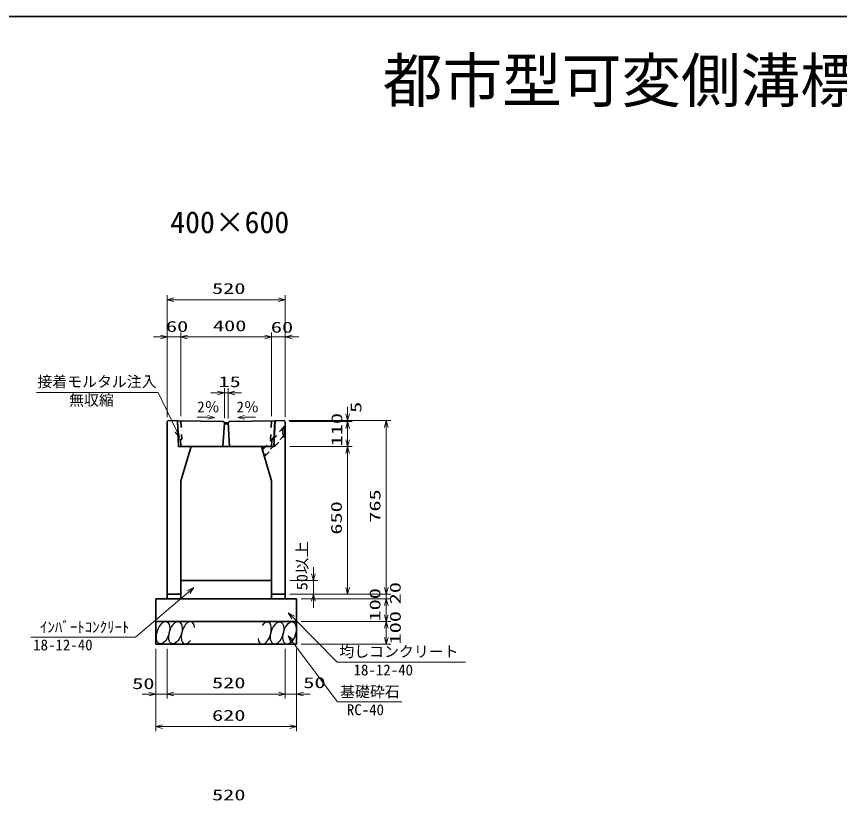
# Model space of a CAD drawing. Units: millimetres on the paper. Extents: x 15 to 1218, y 8 to 859.
# Drawn here: x 489.5 to 670.6, y 685.9 to 858.6 of the extents above; entities that cross this region are included whole.
import ezdxf
from ezdxf.enums import TextEntityAlignment as Align

# ---------------------------------------------------------------- set-up
doc = ezdxf.new("R2010")
doc.units = ezdxf.units.MM
doc.linetypes.add('USER3', pattern=[3, 1.5, -1.5])
for name, color, linetype, lineweight in [('D-STR-DIM（寸法）', 7, 'Continuous', 13), ('D-STR-HTXT(均しCON-旗)', 7, 'Continuous', 13), ('D-STR-HTXT(基礎砕石-旗)', 7, 'Continuous', 13), ('D-STR-HTXT（旗上げ）', 7, 'Continuous', 13), ('D-STR-STRF(グリ)', 7, 'Continuous', 25), ('D-STR（構造物）', 1, 'Continuous', 35)]:
    doc.layers.add(name, color=color, linetype=linetype, lineweight=lineweight)
doc.layers.add('D-STR-TXT(文字)', color=7, linetype='Continuous')
doc.styles.add('ＭＳ ゴシック', font='')
doc.styles.get('ＭＳ ゴシック').set_extended_font_data('MS Gothic')

# ---------------------------------------------------------------- blocks, each defined once
blk = doc.blocks.new('_Open30')
at = {"color": 7, "linetype": 'Continuous', "lineweight": 13}
for p, q in [((-1, 0.2679), (0, 0)), ((0, 0), (-1, -0.2679)), ((0, 0), (-1, 0))]:
    blk.add_line(p, q, dxfattribs=at)

msp = doc.modelspace()

# ---------------------------------------------------------------- linework, layer by layer
at = {"layer": 'D-STR-DIM（寸法）'}
for p, q in [((522.63, 789.004), (522.63, 797.212)), ((548.63, 789.004), (548.63, 797.212)), ((524.13, 796.212), (547.13, 796.212)), ((521.13, 788.004), (519.63, 788.004)), ((522.63, 770.351), (522.63, 789.004)), ((522.63, 788.004), (525.63, 788.004)), ((525.63, 770.541), (525.63, 789.004)), ((525.63, 770.541), (525.63, 789.004)), ((527.13, 788.004), (528.63, 788.004)), ((527.13, 788.004), (544.13, 788.004)), ((544.13, 788.004), (542.63, 788.004)), ((545.63, 770.541), (545.63, 789.004)), ((545.63, 770.541), (545.63, 789.004)), ((545.63, 788.004), (548.63, 788.004)), ((548.63, 770.348), (548.63, 789.004)), ((550.13, 788.004), (551.63, 788.004)), ((533.737, 775.691), (532.237, 775.691)), ((535.237, 770.097), (535.237, 776.691)), ((535.237, 775.691), (536.028, 775.691)), ((536.028, 770.082), (536.028, 776.691)), ((537.528, 775.691), (539.028, 775.691)), ((562.335, 771.096), (562.335, 772.596)), ((529.244, 770.374), (531.606, 770.327)), ((542.044, 770.357), (539.683, 770.309)), ((549.38, 769.596), (563.335, 769.596)), ((549.38, 769.596), (571.833, 769.596)), ((549.576, 769.353), (563.335, 769.353)), ((549.628, 769.353), (563.335, 769.353)), ((562.335, 769.353), (562.335, 769.596)), ((570.833, 732.848), (570.833, 768.096)), ((562.335, 765.348), (562.335, 767.853)), ((562.335, 767.853), (562.335, 766.353)), ((549.63, 763.848), (563.335, 763.848)), ((549.63, 763.848), (563.335, 763.848)), ((562.335, 732.848), (562.335, 762.348)), ((554.819, 735.848), (554.819, 737.348)), ((549.63, 734.348), (555.819, 734.348)), ((554.819, 731.348), (554.819, 734.348)), ((570.833, 732.848), (570.833, 734.348)), ((549.63, 731.348), (571.833, 731.348)), ((549.63, 731.348), (563.335, 731.348)), ((549.63, 731.348), (571.833, 731.348)), ((549.63, 731.348), (555.819, 731.348)), ((552.13, 730.348), (571.833, 730.348)), ((552.13, 730.348), (571.833, 730.348)), ((570.833, 730.348), (570.833, 731.348)), ((554.819, 729.848), (554.819, 728.348)), ((570.833, 726.848), (570.833, 728.848)), ((570.833, 728.848), (570.833, 727.348)), ((552.13, 725.348), (571.833, 725.348)), ((552.13, 725.348), (571.833, 725.348)), ((570.833, 721.848), (570.833, 723.848)), ((520.13, 719.348), (520.13, 708.381)), ((522.63, 719.348), (522.63, 708.381)), ((522.63, 719.348), (522.63, 708.381)), ((548.63, 719.348), (548.63, 708.381)), ((551.13, 719.348), (551.13, 708.381)), ((552.13, 720.348), (571.833, 720.348)), ((520.13, 718.348), (520.13, 701.223)), ((548.63, 718.348), (548.63, 708.381)), ((551.13, 718.348), (551.13, 701.223)), ((518.63, 709.381), (517.13, 709.381)), ((520.13, 709.381), (522.63, 709.381)), ((524.13, 709.381), (547.13, 709.381)), ((524.13, 709.381), (525.63, 709.381)), ((547.13, 709.381), (545.63, 709.381)), ((548.63, 709.381), (551.13, 709.381)), ((552.63, 709.381), (554.13, 709.381)), ((521.63, 702.223), (549.63, 702.223))]:
    msp.add_line(p, q, dxfattribs=at)
at = {"layer": 'D-STR-HTXT(均しCON-旗)'}
for points in [[(492.638, 721.917), (515.672, 721.917), (527.329, 731.828)], [(588.278, 716.4), (560.071, 716.4), (550.348, 726.217)]]:
    msp.add_lwpolyline(points, dxfattribs=at)
at = {"layer": 'D-STR-HTXT(基礎砕石-旗)'}
msp.add_lwpolyline([(574.252, 707.651), (560.148, 707.651), (550.145, 720.977)], dxfattribs=at)
at = {"layer": 'D-STR-HTXT（旗上げ）'}
msp.add_lwpolyline([(493.911, 775.737), (520.632, 775.737), (524.725, 767.227)], dxfattribs=at)
at = {"layer": 'D-STR-STRF(グリ)'}
for centre, major_axis in [((521.725, 722.871), (0.79, 2.421)), ((524.446, 722.871), (0.79, 2.421)), ((546.835, 722.79), (-0.771, -2.427)), ((549.556, 722.812), (-0.771, -2.427))]:
    msp.add_ellipse(centre, major_axis=major_axis, ratio=0.5139, dxfattribs=at)
for centre, major_axis in [((527.187, 722.871), (0.79, 2.421)), ((544.094, 722.769), (-0.771, -2.427))]:
    msp.add_ellipse(centre, major_axis=major_axis, ratio=0.5139, start_param=5.3575563, end_param=10.3750652, dxfattribs=at)
at = {"layer": 'D-STR（構造物）', "color": 2}
msp.add_line((15.054, 858.575), (1218.397, 858.575), dxfattribs=at)
at = {"layer": 'D-STR（構造物）'}
for p, q in [((522.88, 769.596), (522.63, 769.351)), ((522.63, 769.351), (522.63, 731.348)), ((524.88, 769.556), (522.88, 769.596)), ((525.13, 763.848), (524.88, 769.556)), ((524.923, 769.39), (525.08, 769.552)), ((525.123, 765.469), (524.923, 769.39)), ((525.08, 769.552), (535.005, 769.353)), ((535.236, 769.099), (534.88, 763.855)), ((535.005, 769.353), (535.236, 769.099)), ((535.236, 769.099), (536.025, 769.099)), ((535.236, 769.099), (535.303, 768.849)), ((535.303, 768.849), (535.958, 768.849)), ((536.025, 769.099), (535.958, 768.849)), ((536.025, 769.099), (536.255, 769.353)), ((536.025, 769.099), (536.38, 763.855)), ((546.18, 769.552), (536.255, 769.353)), ((546.13, 763.848), (546.38, 769.556)), ((546.337, 769.391), (546.143, 765.47)), ((546.18, 769.552), (546.337, 769.391)), ((546.38, 769.556), (548.38, 769.596)), ((548.38, 769.596), (548.63, 769.351)), ((548.63, 769.348), (548.63, 731.348)), ((525.575, 765.348), (525.123, 765.469)), ((525.655, 763.848), (525.579, 765.348)), ((545.682, 765.348), (545.605, 763.848)), ((545.686, 765.348), (546.143, 765.47)), ((546.13, 763.848), (525.13, 763.848)), ((525.18, 763.848), (546.08, 763.848)), ((525.63, 756.348), (527.88, 763.848)), ((545.63, 756.348), (543.38, 763.848)), ((525.63, 756.348), (525.63, 731.348)), ((545.63, 756.348), (545.63, 731.348)), ((525.63, 734.348), (545.63, 734.348)), ((520.13, 730.348), (551.13, 730.348)), ((520.13, 730.348), (520.13, 720.348)), ((522.63, 731.348), (525.63, 731.348)), ((522.63, 731.348), (522.63, 730.348)), ((525.63, 731.348), (525.63, 730.348)), ((548.63, 731.348), (545.63, 731.348)), ((545.63, 731.348), (545.63, 730.348)), ((548.63, 731.348), (548.63, 730.348)), ((551.13, 730.348), (551.13, 720.348)), ((520.13, 725.348), (551.13, 725.348)), ((520.13, 720.348), (551.13, 720.348))]:
    msp.add_line(p, q, dxfattribs=at)
at = {"layer": 'D-STR（構造物）', "linetype": 'USER3'}
for p, q in [((525.667, 769.54), (525.874, 765.47)), ((548.38, 768.253), (543.517, 763.39)), ((543.598, 763.121), (548.555, 768.079)), ((545.593, 769.54), (545.391, 765.47)), ((548.555, 768.079), (548.308, 768.326)), ((548.555, 766.148), (548.555, 768.079)), ((548.555, 766.493), (543.964, 761.902)), ((548.055, 766.493), (548.055, 767.579)), ((548.555, 766.493), (548.055, 766.493)), ((525.874, 765.47), (525.579, 765.348)), ((544.038, 761.656), (548.555, 766.173)), ((545.391, 765.47), (545.686, 765.348)), ((548.308, 765.901), (548.555, 766.148))]:
    msp.add_line(p, q, dxfattribs=at)

# ---------------------------------------------------------------- block references
at = {"layer": 'D-STR-DIM（寸法）', "xscale": 1.5, "yscale": 1.5}
for p, rotation in [((522.63, 796.212), 180), ((525.63, 788.004), 180), ((525.63, 788.004), 180), ((548.63, 788.004), 180), ((536.028, 775.691), 180), ((533.105, 770.297), 358.85424), ((538.183, 770.279), 181.14576), ((562.335, 769.596), 270), ((562.335, 769.353), 90), ((562.335, 769.353), 90), ((570.833, 769.596), 90), ((562.335, 763.848), 270), ((562.335, 763.848), 90), ((554.819, 734.348), 270), ((562.335, 731.348), 270), ((570.833, 731.348), 270), ((570.833, 731.348), 270), ((554.819, 731.348), 90), ((570.833, 730.348), 90), ((570.833, 730.348), 90), ((570.833, 725.348), 270), ((570.833, 725.348), 90), ((570.833, 720.348), 270), ((522.63, 709.381), 180), ((522.63, 709.381), 180), ((551.13, 709.381), 180), ((520.13, 702.223), 180)]:
    msp.add_blockref('_Open30', p, dxfattribs=dict(at, rotation=rotation))
for p in [(548.63, 796.212), (522.63, 788.004), (545.63, 788.004), (545.63, 788.004), (535.237, 775.691), (520.13, 709.381), (548.63, 709.381), (548.63, 709.381), (551.13, 702.223)]:
    msp.add_blockref('_Open30', p, dxfattribs=at)
at = {"layer": 'D-STR-HTXT(均しCON-旗)', "xscale": 1.5, "yscale": 1.5}
for p, rotation in [((528.472, 732.8), 40.37163), ((549.292, 727.283), 134.72505)]:
    msp.add_blockref('_Open30', p, dxfattribs=dict(at, rotation=rotation))
at = {"layer": 'D-STR-HTXT(基礎砕石-旗)', "xscale": 1.5, "yscale": 1.5, "rotation": 126.89552}
msp.add_blockref('_Open30', (549.244, 722.176), dxfattribs=at)
at = {"layer": 'D-STR-HTXT（旗上げ）', "xscale": 1.5, "yscale": 1.5, "rotation": 295.69073}
msp.add_blockref('_Open30', (525.376, 765.875), dxfattribs=at)

# ---------------------------------------------------------------- texts
at = {"layer": 'D-STR-DIM（寸法）', "style": 'ＭＳ ゴシック', "width": 1.5}
for s, p in [('520', (532.505, 796.749)), ('400', (532.714, 788.541)), ('60', (522.366, 788.397)), ('60', (545.45, 788.227)), ('15', (533.919, 776.229)), ('50', (514.933, 709.748)), ('520', (532.505, 709.918)), ('50', (552.582, 709.955)), ('620', (532.505, 702.761)), ('520', (532.505, 685.241))]:
    msp.add_text(s, height=2.405, dxfattribs=at).set_placement(p, align=Align.BOTTOM_LEFT)
at = {"layer": 'D-STR-DIM（寸法）', "style": 'ＭＳ ゴシック'}
for rotation, p in [(0.01, (529.252, 770.672)), (359.99, (537.899, 770.669))]:
    msp.add_text('2％', height=2.405, rotation=rotation, dxfattribs=at).set_placement(p, align=Align.BOTTOM_LEFT)
for s, width, p in [('5', 1.5, (566.099, 771.282)), ('110', 1.5, (561.891, 763.905)), ('765', 1.5, (570.296, 747.092)), ('650', 1.5, (561.798, 744.473)), ('50以上', 1.1, (554.238, 732.211)), ('20', 1.5, (574.748, 729.129)), ('100', 1.5, (570.296, 725.348)), ('100', 1.5, (574.768, 720.293))]:
    msp.add_text(s, height=2.405, rotation=90, dxfattribs=dict(at, width=width)).set_placement(p, align=Align.BOTTOM_LEFT)
at = {"layer": 'D-STR-HTXT(均しCON-旗)', "style": 'ＭＳ ゴシック'}
for s, p in [('ｲﾝﾊﾞｰﾄｺﾝｸﾘｰﾄ', (494.64, 722.201)), ('18-12-40', (493.135, 718.266)), ('均しコンクリート', (560.518, 716.811)), ('18-12-40', (563.652, 712.749))]:
    msp.add_text(s, height=2.405, dxfattribs=at).set_placement(p, align=Align.BOTTOM_LEFT)
at = {"layer": 'D-STR-HTXT(基礎砕石-旗)', "style": 'ＭＳ ゴシック'}
for s, p in [('基礎砕石', (560.684, 707.985)), ('RC-40', (562.172, 704))]:
    msp.add_text(s, height=2.405, dxfattribs=at).set_placement(p, align=Align.BOTTOM_LEFT)
at = {"layer": 'D-STR-HTXT（旗上げ）', "style": 'ＭＳ ゴシック'}
for s, p in [('接着モルタル注入', (494.056, 776.24)), ('無収縮', (501.06, 772.163))]:
    msp.add_text(s, height=2.405, dxfattribs=at).set_placement(p, align=Align.BOTTOM_LEFT)
at = {"layer": 'D-STR-TXT(文字)', "style": 'ＭＳ ゴシック'}
for s, height, p in [('都市型可変側溝標準図', 9.621, (570.098, 836.785)), ('400×600', 4.811, (523.309, 809.415))]:
    msp.add_text(s, height=height, dxfattribs=at).set_placement(p, align=Align.BOTTOM_LEFT)

doc.saveas('drawing.dxf')
